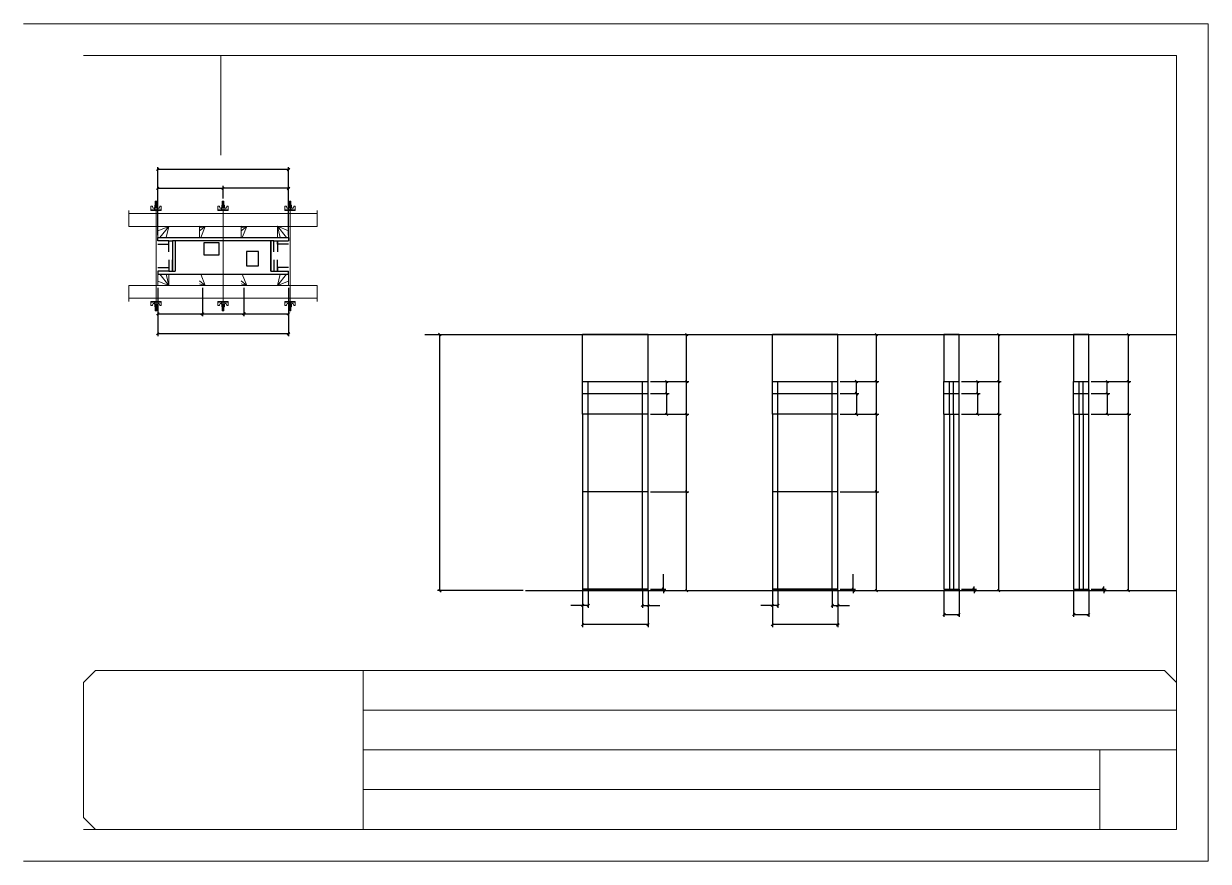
# Model space of a CAD drawing. Header units: metres. Extents: x 2743 to 9023, y 3809 to 6007.
# Drawn here: x 4341 to 5826, y 4957 to 6007 of the extents above; entities that cross this region are included whole.
import ezdxf

# ---------------------------------------------------------------- set-up
doc = ezdxf.new("R2010")
doc.units = ezdxf.units.M
for name, color, linetype in [('CHAPA', 7, 'Continuous'), ('COTA', 7, 'Continuous'), ('Hachura', 7, 'Continuous'), ('Madeira', 7, 'Continuous'), ('NIVEL 2° PAV.', 7, 'Continuous'), ('Nível', 7, 'Continuous'), ('Painéis', 7, 'Continuous'), ('Perfil Metálico', 7, 'Continuous'), ('SARR_2.2x7', 7, 'Continuous'), ('SARRAFO', 7, 'Continuous'), ('SARRAFO DE PRESSAO', 7, 'Continuous'), ('Texto Seção', 7, 'Continuous')]:
    doc.layers.add(name, color=color, linetype=linetype)

msp = doc.modelspace()

# ---------------------------------------------------------------- linework, layer by layer
at = {"layer": 'CHAPA', "color": 1, "lineweight": 25}
for points in [[(4509.2, 5735), (4509.2, 5739), (4673.2, 5739), (4673.2, 5735)], [(4509.2, 5735), (4509.2, 5739), (4673.2, 5739), (4673.2, 5735)], [(4531.2, 5735), (4527.6, 5735), (4527.6, 5697), (4531.2, 5697)], [(4531.2, 5735), (4527.6, 5735), (4527.6, 5697), (4531.2, 5697)], [(4654.8, 5735), (4651.2, 5735), (4651.2, 5697), (4654.8, 5697)], [(4654.8, 5735), (4651.2, 5735), (4651.2, 5697), (4654.8, 5697)], [(4509.2, 5697), (4509.2, 5693), (4673.2, 5693), (4673.2, 5697)], [(4509.2, 5697), (4509.2, 5693), (4673.2, 5693), (4673.2, 5697)]]:
    msp.add_lwpolyline(points, dxfattribs=at)
at = {"layer": 'COTA', "color": 0, "lineweight": 25}
for p, q in [((4510.7, 5825.9), (4507.7, 5822.9)), ((4671.7, 5822.9), (4674.7, 5825.9)), ((4510.7, 5802.3), (4507.7, 5799.3)), ((4592.7, 5802.3), (4589.7, 5799.3)), ((4589.7, 5799.3), (4592.7, 5802.3)), ((4671.7, 5799.3), (4674.7, 5802.3)), ((4510.8, 5644.9), (4507.8, 5641.9)), ((4563.8, 5641.9), (4566.8, 5644.9)), ((4566.8, 5644.9), (4563.8, 5641.9)), ((4615.8, 5641.9), (4618.8, 5644.9)), ((4618.8, 5644.9), (4615.8, 5641.9)), ((4671.8, 5641.9), (4674.8, 5644.9)), ((4510.7, 5620), (4507.7, 5617)), ((4671.7, 5617), (4674.7, 5620)), ((5173.7, 5615.9), (5170.7, 5618.9)), ((5411.7, 5615.9), (5408.7, 5618.9)), ((5565, 5615.9), (5562, 5618.9)), ((5727.5, 5615.9), (5724.5, 5618.9)), ((5170.7, 5559.9), (5173.7, 5556.9)), ((5408.7, 5559.9), (5411.7, 5556.9)), ((5562, 5559.9), (5565, 5556.9)), ((5724.5, 5559.9), (5727.5, 5556.9)), ((5173.7, 5515.9), (5170.7, 5518.9)), ((5411.7, 5515.9), (5408.7, 5518.9)), ((5565, 5515.9), (5562, 5518.9)), ((5727.5, 5515.9), (5724.5, 5518.9)), ((5173.7, 5418.9), (5170.7, 5421.9)), ((5170.7, 5421.9), (5173.7, 5418.9)), ((5411.7, 5418.9), (5408.7, 5421.9)), ((5408.7, 5421.9), (5411.7, 5418.9)), ((5141.6, 5299.9), (5144.6, 5296.9)), ((5144.6, 5294.9), (5141.6, 5297.9)), ((5170.7, 5297.9), (5173.7, 5294.9)), ((5379.6, 5299.9), (5382.6, 5296.9)), ((5382.6, 5294.9), (5379.6, 5297.9)), ((5408.7, 5297.9), (5411.7, 5294.9)), ((5531.2, 5299.9), (5534.2, 5296.9)), ((5534.2, 5294.9), (5531.2, 5297.9)), ((5562, 5297.9), (5565, 5294.9)), ((5693.7, 5299.9), (5696.7, 5296.9)), ((5696.7, 5294.9), (5693.7, 5297.9)), ((5724.5, 5297.9), (5727.5, 5294.9)), ((5043.4, 5279.4), (5040.4, 5276.4)), ((5047.4, 5276.4), (5050.4, 5279.4)), ((5118.4, 5279.4), (5115.4, 5276.4)), ((5122.4, 5276.4), (5125.4, 5279.4)), ((5281.3, 5279.4), (5278.3, 5276.4)), ((5285.3, 5276.4), (5288.3, 5279.4)), ((5356.3, 5279.4), (5353.3, 5276.4)), ((5360.3, 5276.4), (5363.3, 5279.4)), ((5496.3, 5268), (5493.3, 5265)), ((5512.3, 5265), (5515.3, 5268)), ((5658.8, 5268), (5655.8, 5265)), ((5674.8, 5265), (5677.8, 5268)), ((5043.4, 5255.3), (5040.4, 5252.3)), ((5122.4, 5252.3), (5125.4, 5255.3)), ((5281.3, 5255.3), (5278.3, 5252.3)), ((5360.3, 5252.3), (5363.3, 5255.3))]:
    msp.add_line(p, q, dxfattribs=at)
at = {"layer": 'COTA', "color": 241, "lineweight": 25}
for p, q in [((4509.2, 5742), (4509.2, 5827.4)), ((4673.2, 5824.4), (4509.2, 5824.4)), ((4673.2, 5742), (4673.2, 5827.4)), ((4509.2, 5776), (4509.2, 5803.8)), ((4509.2, 5800.8), (4591.2, 5800.8)), ((4591.2, 5787.8), (4591.2, 5803.8)), ((4591.2, 5787.8), (4591.2, 5803.8)), ((4673.2, 5800.8), (4591.2, 5800.8)), ((4673.2, 5776), (4673.2, 5803.8)), ((4509.2, 5676), (4509.2, 5615.5)), ((4509.3, 5676), (4509.3, 5640.4)), ((4565.3, 5676), (4565.3, 5640.4)), ((4565.3, 5676), (4565.3, 5640.4)), ((4617.3, 5676), (4617.3, 5640.4)), ((4617.3, 5676), (4617.3, 5640.4)), ((4673.2, 5676), (4673.2, 5615.5)), ((4673.3, 5676), (4673.3, 5640.4)), ((4509.3, 5643.4), (4565.3, 5643.4)), ((4565.3, 5643.4), (4617.3, 5643.4)), ((4617.3, 5643.4), (4673.3, 5643.4)), ((4673.2, 5618.5), (4509.2, 5618.5)), ((5041.9, 5558.4), (5041.9, 5617.4)), ((5123.9, 5617.4), (5041.9, 5617.4)), ((5123.9, 5558.4), (5123.9, 5617.4)), ((5361.8, 5617.4), (5279.8, 5617.4)), ((5279.8, 5558.4), (5279.8, 5617.4)), ((5361.8, 5558.4), (5361.8, 5617.4))]:
    msp.add_line(p, q, dxfattribs=at)
at = {"layer": 'COTA', "color": 180, "lineweight": 25}
for p, q in [((4586.2, 5732.5), (4567.2, 5732.5)), ((4567.2, 5732.5), (4567.2, 5717.5)), ((4586.2, 5717.5), (4586.2, 5732.5)), ((4567.2, 5717.5), (4586.2, 5717.5)), ((4635.7, 5721.5), (4620.7, 5721.5)), ((4620.7, 5721.5), (4620.7, 5703.5)), ((4635.7, 5703.5), (4635.7, 5721.5)), ((4620.7, 5703.5), (4635.7, 5703.5))]:
    msp.add_line(p, q, dxfattribs=at)
at = {"layer": 'COTA', "color": 4, "lineweight": 25}
for p, q in [((5126.9, 5617.4), (5175.2, 5617.4)), ((5172.2, 5558.4), (5172.2, 5617.4)), ((5364.8, 5617.4), (5413.2, 5617.4)), ((5410.2, 5558.4), (5410.2, 5617.4)), ((5516.8, 5617.4), (5566.5, 5617.4)), ((5563.5, 5558.4), (5563.5, 5617.4)), ((5679.3, 5617.4), (5729, 5617.4)), ((5726, 5558.4), (5726, 5617.4)), ((5126.9, 5558.4), (5175.2, 5558.4)), ((5364.8, 5558.4), (5413.2, 5558.4)), ((5516.8, 5558.4), (5566.5, 5558.4)), ((5679.3, 5558.4), (5729, 5558.4)), ((5126.9, 5517.4), (5175.2, 5517.4)), ((5172.2, 5420.4), (5172.2, 5517.4)), ((5364.8, 5517.4), (5413.2, 5517.4)), ((5410.2, 5420.4), (5410.2, 5517.4)), ((5516.8, 5517.4), (5566.5, 5517.4)), ((5563.5, 5296.4), (5563.5, 5517.4)), ((5679.3, 5517.4), (5729, 5517.4)), ((5726, 5296.4), (5726, 5517.4)), ((5126.9, 5420.4), (5175.2, 5420.4)), ((5164.7, 5420.4), (5175.2, 5420.4)), ((5172.2, 5296.4), (5172.2, 5420.4)), ((5364.8, 5420.4), (5413.2, 5420.4)), ((5402.7, 5420.4), (5413.2, 5420.4)), ((5410.2, 5296.4), (5410.2, 5420.4)), ((5143.1, 5298.4), (5143.1, 5317.2)), ((5381.1, 5298.4), (5381.1, 5317.2)), ((5041.9, 5295.4), (5041.9, 5250.8)), ((5041.9, 5293.4), (5041.9, 5274.9)), ((5048.9, 5295.4), (5048.9, 5274.9)), ((5116.9, 5295.4), (5116.9, 5274.9)), ((5123.9, 5295.4), (5123.9, 5250.8)), ((5123.9, 5293.4), (5123.9, 5274.9)), ((5126.9, 5298.4), (5146.1, 5298.4)), ((5126.9, 5296.4), (5146.1, 5296.4)), ((5126.9, 5296.4), (5175.2, 5296.4)), ((5143.1, 5296.4), (5143.1, 5298.4)), ((5143.1, 5296.4), (5143.1, 5293.4)), ((5279.8, 5295.4), (5279.8, 5250.8)), ((5279.8, 5293.4), (5279.8, 5274.9)), ((5286.8, 5295.4), (5286.8, 5274.9)), ((5354.8, 5295.4), (5354.8, 5274.9)), ((5361.8, 5295.4), (5361.8, 5250.8)), ((5361.8, 5293.4), (5361.8, 5274.9)), ((5364.8, 5298.4), (5384.1, 5298.4)), ((5364.8, 5296.4), (5384.1, 5296.4)), ((5364.8, 5296.4), (5413.2, 5296.4)), ((5381.1, 5296.4), (5381.1, 5298.4)), ((5381.1, 5296.4), (5381.1, 5293.4)), ((5494.8, 5295.4), (5494.8, 5263.5)), ((5513.8, 5295.4), (5513.8, 5263.5)), ((5516.8, 5298.4), (5535.7, 5298.4)), ((5516.8, 5296.4), (5535.7, 5296.4)), ((5516.8, 5296.4), (5566.5, 5296.4)), ((5532.7, 5298.4), (5532.7, 5301.4)), ((5532.7, 5296.4), (5532.7, 5298.4)), ((5532.7, 5296.4), (5532.7, 5293.4)), ((5657.3, 5295.4), (5657.3, 5263.5)), ((5676.3, 5295.4), (5676.3, 5263.5)), ((5679.3, 5298.4), (5698.2, 5298.4)), ((5679.3, 5296.4), (5698.2, 5296.4)), ((5679.3, 5296.4), (5729, 5296.4)), ((5695.2, 5298.4), (5695.2, 5301.4)), ((5695.2, 5296.4), (5695.2, 5298.4)), ((5695.2, 5296.4), (5695.2, 5293.4)), ((5041.9, 5277.9), (5027.1, 5277.9)), ((5048.9, 5277.9), (5041.9, 5277.9)), ((5116.9, 5277.9), (5123.9, 5277.9)), ((5123.9, 5277.9), (5138.6, 5277.9)), ((5279.8, 5277.9), (5265.1, 5277.9)), ((5286.8, 5277.9), (5279.8, 5277.9)), ((5354.8, 5277.9), (5361.8, 5277.9)), ((5361.8, 5277.9), (5376.5, 5277.9)), ((5494.8, 5266.5), (5513.8, 5266.5)), ((5657.3, 5266.5), (5676.3, 5266.5)), ((5123.9, 5253.8), (5041.9, 5253.8)), ((5361.8, 5253.8), (5279.8, 5253.8))]:
    msp.add_line(p, q, dxfattribs=at)
at = {"layer": 'COTA', "color": 241, "lineweight": 25}
for points in [[(5513.8, 5558.4), (5513.8, 5617.4), (5494.8, 5617.4), (5494.8, 5558.4)], [(5676.3, 5558.4), (5676.3, 5617.4), (5657.3, 5617.4), (5657.3, 5558.4)]]:
    msp.add_lwpolyline(points, dxfattribs=at)
at = {"layer": 'Hachura', "color": 0, "lineweight": 9}
for p, q in [((4500.8, 5773), (4500.8, 5778.2)), ((4500.8, 5778.2), (4502.5, 5778.2)), ((4502.5, 5778.2), (4503.1, 5776)), ((4508.9, 5779.7), (4505.6, 5779.7)), ((4508.9, 5779.7), (4505.6, 5779.7)), ((4505.6, 5779.7), (4505.6, 5776.5)), ((4506.1, 5784.1), (4508.3, 5783)), ((4508.2, 5782.8), (4506.1, 5783.9)), ((4506.1, 5782.9), (4508.3, 5781.9)), ((4508.2, 5781.6), (4506.1, 5782.7)), ((4506.1, 5781.8), (4508.3, 5780.7)), ((4508.2, 5780.5), (4506.1, 5781.5)), ((4507.4, 5779.7), (4506.1, 5780.4)), ((4506.2, 5784.5), (4506.5, 5784.8)), ((4506.2, 5784.2), (4506.2, 5784.5)), ((4508.1, 5784.5), (4506.2, 5784.5)), ((4506.2, 5784.2), (4508.1, 5783.2)), ((4506.2, 5784.2), (4508.1, 5783.2)), ((4506.2, 5783), (4506.2, 5783.7)), ((4508.1, 5782.7), (4506.2, 5783.7)), ((4506.2, 5783), (4508.1, 5782.1)), ((4506.2, 5781.9), (4506.2, 5782.5)), ((4508.1, 5781.5), (4506.2, 5782.5)), ((4506.2, 5782.3), (4506.2, 5782.5)), ((4506.2, 5781.9), (4508.1, 5780.9)), ((4506.2, 5780.7), (4506.2, 5781.4)), ((4508.1, 5780.4), (4506.2, 5781.4)), ((4506.2, 5780.7), (4508.1, 5779.7)), ((4507.1, 5779.7), (4506.2, 5780.2)), ((4506.2, 5779.7), (4506.2, 5780.2)), ((4506.5, 5784.8), (4507.8, 5784.8)), ((4506.6, 5779.7), (4506.6, 5776.5)), ((4508.1, 5783.9), (4506.9, 5784.5)), ((4508.2, 5783.9), (4507.1, 5784.5)), ((4507.6, 5784.5), (4508.3, 5784.2)), ((4508.1, 5784.5), (4507.8, 5784.8)), ((4507.9, 5784.5), (4508.1, 5784.4)), ((4508.1, 5783.9), (4508.1, 5783.2)), ((4508.1, 5782.1), (4508.1, 5782.7)), ((4508.1, 5781.3), (4508.1, 5781.5)), ((4508.1, 5781.3), (4508.1, 5780.9)), ((4508.1, 5780.4), (4508.1, 5779.7)), ((4508.1, 5779.7), (4508.1, 5776.5)), ((4508.9, 5776.5), (4508.9, 5779.7)), ((4512, 5778.2), (4511.4, 5776)), ((4513.7, 5778.2), (4512, 5778.2)), ((4513.7, 5773.9), (4513.7, 5778.2)), ((4584.8, 5773), (4584.8, 5778.2)), ((4584.8, 5778.2), (4586.5, 5778.2)), ((4586.5, 5778.2), (4587.1, 5776)), ((4592.9, 5779.7), (4589.6, 5779.7)), ((4592.9, 5779.7), (4589.6, 5779.7)), ((4589.6, 5779.7), (4589.6, 5776.5)), ((4590.1, 5784.1), (4592.3, 5783)), ((4592.2, 5782.8), (4590.1, 5783.9)), ((4590.1, 5782.9), (4592.3, 5781.9)), ((4592.2, 5781.6), (4590.1, 5782.7)), ((4590.1, 5781.8), (4592.3, 5780.7)), ((4592.2, 5780.5), (4590.1, 5781.5)), ((4591.4, 5779.7), (4590.1, 5780.4)), ((4590.2, 5784.5), (4590.5, 5784.8)), ((4590.2, 5784.2), (4590.2, 5784.5)), ((4592.1, 5784.5), (4590.2, 5784.5)), ((4590.2, 5784.2), (4592.1, 5783.2)), ((4590.2, 5784.2), (4592.1, 5783.2)), ((4590.2, 5783), (4590.2, 5783.7)), ((4592.1, 5782.7), (4590.2, 5783.7)), ((4590.2, 5783), (4592.1, 5782.1)), ((4590.2, 5781.9), (4590.2, 5782.5)), ((4592.1, 5781.5), (4590.2, 5782.5)), ((4590.2, 5782.3), (4590.2, 5782.5)), ((4590.2, 5781.9), (4592.1, 5780.9)), ((4590.2, 5780.7), (4590.2, 5781.4)), ((4592.1, 5780.4), (4590.2, 5781.4)), ((4590.2, 5780.7), (4592.1, 5779.7)), ((4591.1, 5779.7), (4590.2, 5780.2)), ((4590.2, 5779.7), (4590.2, 5780.2)), ((4590.5, 5784.8), (4591.8, 5784.8)), ((4590.6, 5779.7), (4590.6, 5776.5)), ((4592.1, 5783.9), (4590.9, 5784.5)), ((4592.2, 5783.9), (4591.1, 5784.5)), ((4591.6, 5784.5), (4592.3, 5784.2)), ((4592.1, 5784.5), (4591.8, 5784.8)), ((4591.9, 5784.5), (4592.1, 5784.4)), ((4592.1, 5783.9), (4592.1, 5783.2)), ((4592.1, 5782.1), (4592.1, 5782.7)), ((4592.1, 5781.3), (4592.1, 5781.5)), ((4592.1, 5781.3), (4592.1, 5780.9)), ((4592.1, 5780.4), (4592.1, 5779.7)), ((4592.1, 5779.7), (4592.1, 5776.5)), ((4592.9, 5776.5), (4592.9, 5779.7)), ((4596, 5778.2), (4595.4, 5776)), ((4597.7, 5778.2), (4596, 5778.2)), ((4597.7, 5773.9), (4597.7, 5778.2)), ((4668.8, 5773.9), (4668.8, 5778.2)), ((4668.8, 5778.2), (4670.5, 5778.2)), ((4670.5, 5778.2), (4671.1, 5776)), ((4673.6, 5779.7), (4676.9, 5779.7)), ((4673.6, 5779.7), (4676.9, 5779.7)), ((4673.6, 5776.5), (4673.6, 5779.7)), ((4674.9, 5784.5), (4674.2, 5784.2)), ((4674.2, 5783.9), (4675.4, 5784.5)), ((4676.3, 5784.1), (4674.2, 5783)), ((4674.2, 5782.8), (4676.4, 5783.9)), ((4676.3, 5782.9), (4674.2, 5781.9)), ((4674.2, 5781.6), (4676.4, 5782.7)), ((4676.3, 5781.8), (4674.2, 5780.7)), ((4674.2, 5780.5), (4676.4, 5781.5)), ((4674.3, 5784.5), (4674.7, 5784.8)), ((4674.6, 5784.5), (4674.3, 5784.4)), ((4674.3, 5783.9), (4675.6, 5784.5)), ((4674.3, 5784.5), (4676.3, 5784.5)), ((4676.3, 5784.2), (4674.3, 5783.2)), ((4676.3, 5784.2), (4674.3, 5783.2)), ((4674.3, 5783.9), (4674.3, 5783.2)), ((4674.3, 5782.7), (4676.3, 5783.7)), ((4676.3, 5783), (4674.3, 5782.1)), ((4674.3, 5782.1), (4674.3, 5782.7)), ((4674.3, 5781.5), (4676.3, 5782.5)), ((4676.3, 5781.9), (4674.3, 5780.9)), ((4674.3, 5781.3), (4674.3, 5781.5)), ((4674.3, 5780.4), (4676.3, 5781.4)), ((4674.3, 5781.3), (4674.3, 5780.9)), ((4676.3, 5780.7), (4674.3, 5779.7)), ((4674.3, 5780.4), (4674.3, 5779.7)), ((4674.3, 5779.7), (4674.3, 5776.5)), ((4676, 5784.8), (4674.7, 5784.8)), ((4675.1, 5779.7), (4676.4, 5780.4)), ((4675.4, 5779.7), (4676.3, 5780.2)), ((4675.9, 5779.7), (4675.9, 5776.5)), ((4676.3, 5784.5), (4676, 5784.8)), ((4676.3, 5784.2), (4676.3, 5784.5)), ((4676.3, 5783), (4676.3, 5783.7)), ((4676.3, 5781.9), (4676.3, 5782.5)), ((4676.3, 5782.3), (4676.3, 5782.5)), ((4676.3, 5780.7), (4676.3, 5781.4)), ((4676.3, 5779.7), (4676.3, 5780.2)), ((4676.9, 5779.7), (4676.9, 5776.5)), ((4680, 5778.2), (4679.4, 5776)), ((4681.7, 5778.2), (4680, 5778.2)), ((4681.7, 5773), (4681.7, 5778.2)), ((4500.8, 5773.9), (4513.7, 5773.9)), ((4500.8, 5773.9), (4506, 5773.9)), ((4513.7, 5773), (4500.8, 5773)), ((4500.9, 5774), (4500.9, 5773)), ((4501.1, 5774), (4501.1, 5773)), ((4501.5, 5774), (4501.5, 5773)), ((4501.9, 5774), (4501.9, 5773)), ((4502.8, 5774), (4502.8, 5773)), ((4503.4, 5775.7), (4505.3, 5775.7)), ((4504.2, 5774), (4504.2, 5773)), ((4512.7, 5773), (4504.9, 5773)), ((4505.3, 5776.5), (4509.2, 5776.5)), ((4505.3, 5773.9), (4505.3, 5776.5)), ((4507.2, 5773.9), (4505.3, 5773.9)), ((4506, 5773.9), (4506.6, 5773.9)), ((4506.3, 5773.6), (4506.3, 5773.8)), ((4506.3, 5773.2), (4506.3, 5773.6)), ((4506.9, 5773.9), (4506.9, 5775.9)), ((4507.2, 5773.9), (4507.2, 5773)), ((4507.4, 5775.9), (4507.4, 5773.9)), ((4508.2, 5773.8), (4508.2, 5773.4)), ((4509.2, 5776.5), (4508.9, 5776.5)), ((4509.2, 5776.5), (4508.9, 5776.5)), ((4509.2, 5776.5), (4509.2, 5773.9)), ((4511.1, 5775.7), (4509.2, 5775.7)), ((4510.3, 5774), (4510.3, 5773)), ((4511.7, 5774), (4511.7, 5773)), ((4512.5, 5774), (4512.5, 5773)), ((4513, 5774), (4513, 5773)), ((4513.3, 5774), (4513.3, 5773)), ((4513.6, 5774), (4513.6, 5773)), ((4513.7, 5773.9), (4513.7, 5773)), ((4584.8, 5773.9), (4597.7, 5773.9)), ((4584.8, 5773.9), (4590, 5773.9)), ((4597.7, 5773), (4584.8, 5773)), ((4584.9, 5774), (4584.9, 5773)), ((4585.1, 5774), (4585.1, 5773)), ((4585.5, 5774), (4585.5, 5773)), ((4585.9, 5774), (4585.9, 5773)), ((4586.8, 5774), (4586.8, 5773)), ((4587.4, 5775.7), (4589.3, 5775.7)), ((4588.2, 5774), (4588.2, 5773)), ((4596.7, 5773), (4588.9, 5773)), ((4589.3, 5776.5), (4593.2, 5776.5)), ((4589.3, 5773.9), (4589.3, 5776.5)), ((4591.2, 5773.9), (4589.3, 5773.9)), ((4590, 5773.9), (4590.6, 5773.9)), ((4590.3, 5773.6), (4590.3, 5773.8)), ((4590.3, 5773.2), (4590.3, 5773.6)), ((4590.9, 5773.9), (4590.9, 5775.9)), ((4591.2, 5773.9), (4591.2, 5773)), ((4591.4, 5775.9), (4591.4, 5773.9)), ((4592.2, 5773.8), (4592.2, 5773.4)), ((4593.2, 5776.5), (4592.9, 5776.5)), ((4593.2, 5776.5), (4592.9, 5776.5)), ((4593.2, 5776.5), (4593.2, 5773.9)), ((4595.1, 5775.7), (4593.2, 5775.7)), ((4594.3, 5774), (4594.3, 5773)), ((4595.7, 5774), (4595.7, 5773)), ((4596.5, 5774), (4596.5, 5773)), ((4597, 5774), (4597, 5773)), ((4597.3, 5774), (4597.3, 5773)), ((4597.6, 5774), (4597.6, 5773)), ((4597.7, 5773.9), (4597.7, 5773)), ((4681.7, 5773.9), (4668.8, 5773.9)), ((4668.8, 5773.9), (4668.8, 5773)), ((4668.8, 5773), (4681.7, 5773)), ((4668.9, 5774), (4668.9, 5773)), ((4669.1, 5774), (4669.1, 5773)), ((4669.5, 5774), (4669.5, 5773)), ((4669.7, 5773), (4677.6, 5773)), ((4669.9, 5774), (4669.9, 5773)), ((4670.8, 5774), (4670.8, 5773)), ((4671.4, 5775.7), (4673.3, 5775.7)), ((4672.2, 5774), (4672.2, 5773)), ((4677.2, 5776.5), (4673.3, 5776.5)), ((4673.3, 5776.5), (4673.3, 5773.9)), ((4673.3, 5776.5), (4673.6, 5776.5)), ((4673.3, 5776.5), (4673.6, 5776.5)), ((4674.3, 5773.8), (4674.3, 5773.4)), ((4675, 5775.9), (4675, 5773.9)), ((4675.2, 5773.9), (4677.2, 5773.9)), ((4675.3, 5773.9), (4675.3, 5773)), ((4675.6, 5773.9), (4675.6, 5775.9)), ((4676.5, 5773.9), (4675.9, 5773.9)), ((4676.2, 5773.6), (4676.2, 5773.8)), ((4676.2, 5773.2), (4676.2, 5773.6)), ((4681.7, 5773.9), (4676.5, 5773.9)), ((4677.2, 5773.9), (4677.2, 5776.5)), ((4679.1, 5775.7), (4677.2, 5775.7)), ((4678.3, 5774), (4678.3, 5773)), ((4679.7, 5774), (4679.7, 5773)), ((4680.5, 5774), (4680.5, 5773)), ((4681, 5774), (4681, 5773)), ((4681.3, 5774), (4681.3, 5773)), ((4681.6, 5774), (4681.6, 5773)), ((4513.7, 5659), (4500.8, 5659)), ((4500.8, 5659), (4500.8, 5653.9)), ((4500.8, 5658.1), (4513.7, 5658.1)), ((4500.8, 5658.1), (4506, 5658.1)), ((4500.9, 5658.1), (4500.9, 5659)), ((4501.1, 5658.1), (4501.1, 5659)), ((4501.5, 5658.1), (4501.5, 5659)), ((4501.9, 5658.1), (4501.9, 5659)), ((4502.8, 5658.1), (4502.8, 5659)), ((4504.2, 5658.1), (4504.2, 5659)), ((4512.7, 5659), (4504.9, 5659)), ((4507.2, 5658.1), (4505.3, 5658.1)), ((4505.3, 5658.1), (4505.3, 5655.6)), ((4506, 5658.1), (4506.6, 5658.1)), ((4506.3, 5658.9), (4506.3, 5658.5)), ((4506.3, 5658.5), (4506.3, 5658.2)), ((4506.9, 5658.1), (4506.9, 5656.1)), ((4507.2, 5658.1), (4507.2, 5659)), ((4507.4, 5656.1), (4507.4, 5658.1)), ((4508.2, 5658.3), (4508.2, 5658.7)), ((4509.2, 5655.6), (4509.2, 5658.1)), ((4510.3, 5658.1), (4510.3, 5659)), ((4511.7, 5658.1), (4511.7, 5659)), ((4512.5, 5658.1), (4512.5, 5659)), ((4513, 5658.1), (4513, 5659)), ((4513.3, 5658.1), (4513.3, 5659)), ((4513.6, 5658.1), (4513.6, 5659)), ((4513.7, 5658.1), (4513.7, 5659)), ((4513.7, 5658.1), (4513.7, 5653.9)), ((4597.7, 5659), (4584.8, 5659)), ((4584.8, 5659), (4584.8, 5653.9)), ((4584.8, 5658.1), (4597.7, 5658.1)), ((4584.8, 5658.1), (4590, 5658.1)), ((4584.9, 5658.1), (4584.9, 5659)), ((4585.1, 5658.1), (4585.1, 5659)), ((4585.5, 5658.1), (4585.5, 5659)), ((4585.9, 5658.1), (4585.9, 5659)), ((4586.8, 5658.1), (4586.8, 5659)), ((4588.2, 5658.1), (4588.2, 5659)), ((4596.7, 5659), (4588.9, 5659)), ((4591.2, 5658.1), (4589.3, 5658.1)), ((4589.3, 5658.1), (4589.3, 5655.6)), ((4590, 5658.1), (4590.6, 5658.1)), ((4590.3, 5658.9), (4590.3, 5658.5)), ((4590.3, 5658.5), (4590.3, 5658.2)), ((4590.9, 5658.1), (4590.9, 5656.1)), ((4591.2, 5658.1), (4591.2, 5659)), ((4591.4, 5656.1), (4591.4, 5658.1)), ((4592.2, 5658.3), (4592.2, 5658.7)), ((4593.2, 5655.6), (4593.2, 5658.1)), ((4594.3, 5658.1), (4594.3, 5659)), ((4595.7, 5658.1), (4595.7, 5659)), ((4596.5, 5658.1), (4596.5, 5659)), ((4597, 5658.1), (4597, 5659)), ((4597.3, 5658.1), (4597.3, 5659)), ((4597.6, 5658.1), (4597.6, 5659)), ((4597.7, 5658.1), (4597.7, 5659)), ((4597.7, 5658.1), (4597.7, 5653.9)), ((4668.8, 5659), (4681.7, 5659)), ((4668.8, 5658.1), (4668.8, 5659)), ((4681.7, 5658.1), (4668.8, 5658.1)), ((4668.8, 5658.1), (4668.8, 5653.9)), ((4668.9, 5658.1), (4668.9, 5659)), ((4669.1, 5658.1), (4669.1, 5659)), ((4669.5, 5658.1), (4669.5, 5659)), ((4669.7, 5659), (4677.6, 5659)), ((4669.9, 5658.1), (4669.9, 5659)), ((4670.8, 5658.1), (4670.8, 5659)), ((4672.2, 5658.1), (4672.2, 5659)), ((4673.3, 5655.6), (4673.3, 5658.1)), ((4674.3, 5658.3), (4674.3, 5658.7)), ((4675, 5656.1), (4675, 5658.1)), ((4675.2, 5658.1), (4677.2, 5658.1)), ((4675.3, 5658.1), (4675.3, 5659)), ((4675.6, 5658.1), (4675.6, 5656.1)), ((4676.5, 5658.1), (4675.9, 5658.1)), ((4676.2, 5658.9), (4676.2, 5658.5)), ((4676.2, 5658.5), (4676.2, 5658.2)), ((4681.7, 5658.1), (4676.5, 5658.1)), ((4677.2, 5658.1), (4677.2, 5655.6)), ((4678.3, 5658.1), (4678.3, 5659)), ((4679.7, 5658.1), (4679.7, 5659)), ((4680.5, 5658.1), (4680.5, 5659)), ((4681, 5658.1), (4681, 5659)), ((4681.3, 5658.1), (4681.3, 5659)), ((4681.6, 5658.1), (4681.6, 5659)), ((4681.7, 5659), (4681.7, 5653.9)), ((4500.8, 5653.9), (4502.5, 5653.9)), ((4502.5, 5653.9), (4503.1, 5656.1)), ((4503.4, 5656.3), (4505.3, 5656.3)), ((4505.3, 5655.6), (4509.2, 5655.6)), ((4505.6, 5652.3), (4505.6, 5655.6)), ((4508.9, 5652.4), (4505.6, 5652.4)), ((4508.9, 5652.3), (4505.6, 5652.3)), ((4507.4, 5652.3), (4506.1, 5651.7)), ((4508.2, 5651.6), (4506.1, 5650.5)), ((4506.1, 5650.3), (4508.3, 5651.4)), ((4508.2, 5650.4), (4506.1, 5649.4)), ((4506.1, 5649.1), (4508.3, 5650.2)), ((4508.2, 5649.3), (4506.1, 5648.2)), ((4506.1, 5648), (4508.3, 5649.1)), ((4506.2, 5651.4), (4508.1, 5652.3)), ((4507.1, 5652.3), (4506.2, 5651.9)), ((4506.2, 5652.3), (4506.2, 5651.9)), ((4508.1, 5651.7), (4506.2, 5650.7)), ((4506.2, 5651.4), (4506.2, 5650.7)), ((4506.2, 5650.2), (4508.1, 5651.2)), ((4508.1, 5650.5), (4506.2, 5649.6)), ((4506.2, 5650.2), (4506.2, 5649.6)), ((4506.2, 5649), (4508.1, 5650)), ((4506.2, 5649.8), (4506.2, 5649.6)), ((4508.1, 5649.4), (4506.2, 5648.4)), ((4506.2, 5649), (4506.2, 5648.4)), ((4506.2, 5647.9), (4508.1, 5648.8)), ((4506.2, 5647.9), (4508.1, 5648.8)), ((4506.2, 5647.9), (4506.2, 5647.6)), ((4506.2, 5647.6), (4506.5, 5647.2)), ((4508.1, 5647.6), (4506.2, 5647.6)), ((4506.5, 5647.2), (4507.8, 5647.2)), ((4506.6, 5652.3), (4506.6, 5655.6)), ((4508.1, 5648.2), (4506.9, 5647.6)), ((4508.2, 5648.1), (4507.1, 5647.6)), ((4507.6, 5647.6), (4508.3, 5647.9)), ((4508.1, 5647.6), (4507.8, 5647.2)), ((4507.9, 5647.6), (4508.1, 5647.7)), ((4508.1, 5652.3), (4508.1, 5655.6)), ((4508.1, 5651.7), (4508.1, 5652.3)), ((4508.1, 5650.7), (4508.1, 5651.2)), ((4508.1, 5650.7), (4508.1, 5650.5)), ((4508.1, 5650), (4508.1, 5649.4)), ((4508.1, 5648.2), (4508.1, 5648.8)), ((4508.9, 5655.6), (4508.9, 5652.3)), ((4509.2, 5655.6), (4508.9, 5655.6)), ((4509.2, 5655.6), (4508.9, 5655.6)), ((4511.1, 5656.3), (4509.2, 5656.3)), ((4512, 5653.9), (4511.4, 5656.1)), ((4513.7, 5653.9), (4512, 5653.9)), ((4584.8, 5653.9), (4586.5, 5653.9)), ((4586.5, 5653.9), (4587.1, 5656.1)), ((4587.4, 5656.3), (4589.3, 5656.3)), ((4589.3, 5655.6), (4593.2, 5655.6)), ((4589.6, 5652.3), (4589.6, 5655.6)), ((4592.9, 5652.4), (4589.6, 5652.4)), ((4592.9, 5652.3), (4589.6, 5652.3)), ((4591.4, 5652.3), (4590.1, 5651.7)), ((4592.2, 5651.6), (4590.1, 5650.5)), ((4590.1, 5650.3), (4592.3, 5651.4)), ((4592.2, 5650.4), (4590.1, 5649.4)), ((4590.1, 5649.1), (4592.3, 5650.2)), ((4592.2, 5649.3), (4590.1, 5648.2)), ((4590.1, 5648), (4592.3, 5649.1)), ((4590.2, 5651.4), (4592.1, 5652.3)), ((4591.1, 5652.3), (4590.2, 5651.9)), ((4590.2, 5652.3), (4590.2, 5651.9)), ((4592.1, 5651.7), (4590.2, 5650.7)), ((4590.2, 5651.4), (4590.2, 5650.7)), ((4590.2, 5650.2), (4592.1, 5651.2)), ((4592.1, 5650.5), (4590.2, 5649.6)), ((4590.2, 5650.2), (4590.2, 5649.6)), ((4590.2, 5649), (4592.1, 5650)), ((4590.2, 5649.8), (4590.2, 5649.6)), ((4592.1, 5649.4), (4590.2, 5648.4)), ((4590.2, 5649), (4590.2, 5648.4)), ((4590.2, 5647.9), (4592.1, 5648.8)), ((4590.2, 5647.9), (4592.1, 5648.8)), ((4590.2, 5647.9), (4590.2, 5647.6)), ((4590.2, 5647.6), (4590.5, 5647.2)), ((4592.1, 5647.6), (4590.2, 5647.6)), ((4590.5, 5647.2), (4591.8, 5647.2)), ((4590.6, 5652.3), (4590.6, 5655.6)), ((4592.1, 5648.2), (4590.9, 5647.6)), ((4592.2, 5648.1), (4591.1, 5647.6)), ((4591.6, 5647.6), (4592.3, 5647.9)), ((4592.1, 5647.6), (4591.8, 5647.2)), ((4591.9, 5647.6), (4592.1, 5647.7)), ((4592.1, 5652.3), (4592.1, 5655.6)), ((4592.1, 5651.7), (4592.1, 5652.3)), ((4592.1, 5650.7), (4592.1, 5651.2)), ((4592.1, 5650.7), (4592.1, 5650.5)), ((4592.1, 5650), (4592.1, 5649.4)), ((4592.1, 5648.2), (4592.1, 5648.8)), ((4592.9, 5655.6), (4592.9, 5652.3)), ((4593.2, 5655.6), (4592.9, 5655.6)), ((4593.2, 5655.6), (4592.9, 5655.6)), ((4595.1, 5656.3), (4593.2, 5656.3)), ((4596, 5653.9), (4595.4, 5656.1)), ((4597.7, 5653.9), (4596, 5653.9)), ((4668.8, 5653.9), (4670.5, 5653.9)), ((4670.5, 5653.9), (4671.1, 5656.1)), ((4671.4, 5656.3), (4673.3, 5656.3)), ((4677.2, 5655.6), (4673.3, 5655.6)), ((4673.3, 5655.6), (4673.6, 5655.6)), ((4673.3, 5655.6), (4673.6, 5655.6)), ((4673.6, 5655.6), (4673.6, 5652.3)), ((4673.6, 5652.4), (4676.9, 5652.4)), ((4673.6, 5652.3), (4676.9, 5652.3)), ((4674.2, 5651.6), (4676.4, 5650.5)), ((4676.3, 5650.3), (4674.2, 5651.4)), ((4674.2, 5650.4), (4676.4, 5649.4)), ((4676.3, 5649.1), (4674.2, 5650.2)), ((4674.2, 5649.3), (4676.4, 5648.2)), ((4676.3, 5648), (4674.2, 5649.1)), ((4674.2, 5648.1), (4675.4, 5647.6)), ((4674.9, 5647.6), (4674.2, 5647.9)), ((4674.3, 5652.3), (4674.3, 5655.6)), ((4674.3, 5651.7), (4674.3, 5652.3)), ((4676.3, 5651.4), (4674.3, 5652.3)), ((4674.3, 5651.7), (4676.3, 5650.7)), ((4674.3, 5650.7), (4674.3, 5651.2)), ((4676.3, 5650.2), (4674.3, 5651.2)), ((4674.3, 5650.7), (4674.3, 5650.5)), ((4674.3, 5650.5), (4676.3, 5649.6)), ((4674.3, 5650), (4674.3, 5649.4)), ((4676.3, 5649), (4674.3, 5650)), ((4674.3, 5649.4), (4676.3, 5648.4)), ((4676.3, 5647.9), (4674.3, 5648.8)), ((4674.3, 5648.2), (4674.3, 5648.8)), ((4676.3, 5647.9), (4674.3, 5648.8)), ((4674.3, 5648.2), (4675.6, 5647.6)), ((4674.6, 5647.6), (4674.3, 5647.7)), ((4674.3, 5647.6), (4674.7, 5647.2)), ((4674.3, 5647.6), (4676.3, 5647.6)), ((4676, 5647.2), (4674.7, 5647.2)), ((4675.1, 5652.3), (4676.4, 5651.7)), ((4675.4, 5652.3), (4676.3, 5651.9)), ((4675.9, 5652.3), (4675.9, 5655.6)), ((4676.3, 5647.6), (4676, 5647.2)), ((4676.3, 5652.3), (4676.3, 5651.9)), ((4676.3, 5651.4), (4676.3, 5650.7)), ((4676.3, 5650.2), (4676.3, 5649.6)), ((4676.3, 5649.8), (4676.3, 5649.6)), ((4676.3, 5649), (4676.3, 5648.4)), ((4676.3, 5647.9), (4676.3, 5647.6)), ((4676.9, 5652.3), (4676.9, 5655.6)), ((4679.1, 5656.3), (4677.2, 5656.3)), ((4680, 5653.9), (4679.4, 5656.1)), ((4681.7, 5653.9), (4680, 5653.9))]:
    msp.add_line(p, q, dxfattribs=at)
at = {"layer": 'Hachura', "color": 251, "lineweight": 9}
for p, q in [((4507.2, 5783.8), (4507.2, 5652)), ((4591.2, 5783.8), (4591.2, 5652)), ((4675.2, 5783.8), (4675.3, 5652))]:
    msp.add_line(p, q, dxfattribs=at)
at = {"layer": 'Madeira', "color": 126, "lineweight": 18}
for p, q in [((4523.3, 5753), (4509.3, 5747.6)), ((4523.3, 5753), (4511.7, 5739)), ((4523.3, 5753), (4519.8, 5739)), ((4568.8, 5753), (4561.8, 5747.3)), ((4568.8, 5753), (4561.8, 5751.3)), ((4568.8, 5753), (4563.3, 5739)), ((4620.8, 5753), (4613.8, 5747.3)), ((4620.8, 5753), (4613.8, 5751.3)), ((4620.8, 5753), (4615.3, 5739)), ((4659.3, 5753.1), (4670.8, 5739)), ((4659.3, 5753.1), (4662.7, 5739)), ((4659.3, 5753.1), (4673.3, 5747.6)), ((4523.3, 5679), (4511.7, 5693)), ((4523.3, 5679), (4519.8, 5693)), ((4568.8, 5679), (4563.3, 5693)), ((4620.8, 5679), (4615.3, 5693)), ((4659.3, 5679), (4670.8, 5693)), ((4659.3, 5679), (4662.7, 5693)), ((4523.3, 5679), (4509.3, 5684.5)), ((4568.8, 5679), (4561.8, 5684.8)), ((4568.8, 5679), (4561.8, 5680.8)), ((4620.8, 5679), (4613.8, 5684.8)), ((4620.8, 5679), (4613.8, 5680.8)), ((4659.3, 5679), (4673.3, 5684.5))]:
    msp.add_line(p, q, dxfattribs=at)
for points in [[(4673.3, 5753), (4673.2, 5739), (4509.2, 5739), (4509.3, 5753)], [(4568.8, 5753), (4561.8, 5753.1), (4561.7, 5739.1), (4568.7, 5739)], [(4620.8, 5753), (4613.8, 5753.1), (4613.7, 5739.1), (4620.7, 5739)], [(4659.3, 5753.1), (4659.2, 5739.1), (4673.2, 5739), (4673.3, 5753)], [(4673.3, 5679), (4673.2, 5693), (4509.2, 5693), (4509.3, 5679)], [(4523.3, 5679), (4523.2, 5693), (4509.2, 5693), (4509.3, 5679)]]:
    msp.add_lwpolyline(points, dxfattribs=at)
at = {"layer": 'NIVEL 2° PAV.', "color": 4, "lineweight": 25}
for p, q in [((4859.7, 5617.4), (4865.9, 5617.4)), ((4862.9, 5296.4), (4862.9, 5617.4)), ((4967.4, 5296.4), (4859.9, 5296.4))]:
    msp.add_line(p, q, dxfattribs=at)
at = {"layer": 'NIVEL 2° PAV.', "color": 0, "lineweight": 25}
for p, q in [((4864.4, 5615.9), (4861.4, 5618.9)), ((4861.4, 5297.9), (4864.4, 5294.9))]:
    msp.add_line(p, q, dxfattribs=at)
at = {"layer": 'Nível', "color": 4, "lineweight": 25}
for p, q in [((4844.2, 5617.4), (5786.2, 5617.4)), ((4970.4, 5296.4), (5786.2, 5296.4))]:
    msp.add_line(p, q, dxfattribs=at)
at = {"layer": 'Painéis', "color": 200, "lineweight": 25}
for p, q in [((5041.9, 5558.4), (5123.9, 5558.4)), ((5041.9, 5517.4), (5041.9, 5558.4)), ((5123.9, 5517.4), (5123.9, 5558.4)), ((5279.8, 5558.4), (5361.8, 5558.4)), ((5279.8, 5517.4), (5279.8, 5558.4)), ((5361.8, 5517.4), (5361.8, 5558.4)), ((5494.8, 5558.4), (5513.8, 5558.4)), ((5494.8, 5517.4), (5494.8, 5558.4)), ((5513.8, 5517.4), (5513.8, 5558.4)), ((5657.3, 5558.4), (5676.3, 5558.4)), ((5657.3, 5517.4), (5657.3, 5558.4)), ((5676.3, 5517.4), (5676.3, 5558.4)), ((5041.9, 5543.4), (5123.9, 5543.4)), ((5048.9, 5543.4), (5123.9, 5543.4)), ((5279.8, 5543.4), (5361.8, 5543.4)), ((5494.8, 5543.4), (5513.8, 5543.4)), ((5657.3, 5543.4), (5676.3, 5543.4)), ((5041.9, 5517.4), (5041.9, 5420.4)), ((5123.9, 5517.4), (5041.9, 5517.4)), ((5123.9, 5420.4), (5123.9, 5517.4)), ((5279.8, 5517.4), (5279.8, 5420.4)), ((5361.8, 5517.4), (5279.8, 5517.4)), ((5361.8, 5420.4), (5361.8, 5517.4)), ((5494.8, 5517.4), (5494.8, 5298.4)), ((5494.8, 5517.4), (5513.8, 5517.4)), ((5513.8, 5298.4), (5513.8, 5517.4)), ((5657.3, 5517.4), (5657.3, 5298.4)), ((5657.3, 5517.4), (5676.3, 5517.4)), ((5676.3, 5298.4), (5676.3, 5517.4)), ((5041.9, 5420.4), (5041.9, 5296.4)), ((5123.9, 5420.4), (5041.9, 5420.4)), ((5123.9, 5296.4), (5123.9, 5420.4)), ((5279.8, 5420.4), (5279.8, 5296.4)), ((5361.8, 5420.4), (5279.8, 5420.4)), ((5361.8, 5296.4), (5361.8, 5420.4)), ((5041.9, 5298.4), (5123.9, 5298.4)), ((5279.8, 5298.4), (5361.8, 5298.4)), ((5494.8, 5298.4), (5513.8, 5298.4)), ((5657.3, 5298.4), (5676.3, 5298.4))]:
    msp.add_line(p, q, dxfattribs=at)
at = {"layer": 'Painéis', "color": 4, "lineweight": 25}
for p, q in [((5126.9, 5558.4), (5175.2, 5558.4)), ((5126.9, 5558.4), (5150.2, 5558.4)), ((5126.9, 5558.4), (5150.2, 5558.4)), ((5147.2, 5543.4), (5147.2, 5558.4)), ((5147.2, 5543.4), (5147.2, 5558.4)), ((5172.2, 5517.4), (5172.2, 5558.4)), ((5364.8, 5558.4), (5413.2, 5558.4)), ((5364.8, 5558.4), (5388.2, 5558.4)), ((5385.2, 5543.4), (5385.2, 5558.4)), ((5410.2, 5517.4), (5410.2, 5558.4)), ((5516.8, 5558.4), (5566.5, 5558.4)), ((5516.8, 5558.4), (5540.1, 5558.4)), ((5537.1, 5543.4), (5537.1, 5558.4)), ((5563.5, 5517.4), (5563.5, 5558.4)), ((5679.3, 5558.4), (5729, 5558.4)), ((5679.3, 5558.4), (5702.6, 5558.4)), ((5699.6, 5543.4), (5699.6, 5558.4)), ((5726, 5517.4), (5726, 5558.4)), ((5126.9, 5543.4), (5150.2, 5543.4)), ((5126.9, 5543.4), (5150.2, 5543.4)), ((5126.9, 5543.4), (5150.2, 5543.4)), ((5126.9, 5543.4), (5150.2, 5543.4)), ((5147.2, 5543.4), (5147.2, 5517.4)), ((5147.2, 5543.4), (5147.2, 5517.4)), ((5364.8, 5543.4), (5388.2, 5543.4)), ((5364.8, 5543.4), (5388.2, 5543.4)), ((5385.2, 5543.4), (5385.2, 5517.4)), ((5516.8, 5543.4), (5540.1, 5543.4)), ((5516.8, 5543.4), (5540.1, 5543.4)), ((5537.1, 5543.4), (5537.1, 5517.4)), ((5679.3, 5543.4), (5702.6, 5543.4)), ((5679.3, 5543.4), (5702.6, 5543.4)), ((5699.6, 5543.4), (5699.6, 5517.4)), ((5126.9, 5517.4), (5175.2, 5517.4)), ((5126.9, 5517.4), (5150.2, 5517.4)), ((5126.9, 5517.4), (5150.2, 5517.4)), ((5364.8, 5517.4), (5413.2, 5517.4)), ((5364.8, 5517.4), (5388.2, 5517.4)), ((5516.8, 5517.4), (5566.5, 5517.4)), ((5516.8, 5517.4), (5540.1, 5517.4)), ((5679.3, 5517.4), (5729, 5517.4)), ((5679.3, 5517.4), (5702.6, 5517.4))]:
    msp.add_line(p, q, dxfattribs=at)
at = {"layer": 'Painéis', "color": 0, "lineweight": 25}
for p, q in [((5148.7, 5556.9), (5145.7, 5559.9)), ((5148.7, 5556.9), (5145.7, 5559.9)), ((5173.7, 5556.9), (5170.7, 5559.9)), ((5386.7, 5556.9), (5383.7, 5559.9)), ((5411.7, 5556.9), (5408.7, 5559.9)), ((5538.6, 5556.9), (5535.6, 5559.9)), ((5565, 5556.9), (5562, 5559.9)), ((5701.1, 5556.9), (5698.1, 5559.9)), ((5727.5, 5556.9), (5724.5, 5559.9)), ((5148.7, 5541.9), (5145.7, 5544.9)), ((5145.7, 5544.9), (5148.7, 5541.9)), ((5148.7, 5541.9), (5145.7, 5544.9)), ((5145.7, 5544.9), (5148.7, 5541.9)), ((5386.7, 5541.9), (5383.7, 5544.9)), ((5383.7, 5544.9), (5386.7, 5541.9)), ((5538.6, 5541.9), (5535.6, 5544.9)), ((5535.6, 5544.9), (5538.6, 5541.9)), ((5701.1, 5541.9), (5698.1, 5544.9)), ((5698.1, 5544.9), (5701.1, 5541.9)), ((5145.7, 5518.9), (5148.7, 5515.9)), ((5145.7, 5518.9), (5148.7, 5515.9)), ((5170.7, 5518.9), (5173.7, 5515.9)), ((5383.7, 5518.9), (5386.7, 5515.9)), ((5408.7, 5518.9), (5411.7, 5515.9)), ((5535.6, 5518.9), (5538.6, 5515.9)), ((5562, 5518.9), (5565, 5515.9)), ((5698.1, 5518.9), (5701.1, 5515.9)), ((5724.5, 5518.9), (5727.5, 5515.9))]:
    msp.add_line(p, q, dxfattribs=at)
at = {"layer": 'Painéis', "color": 200, "lineweight": 25}
for points in [[(4651.2, 5697), (4651.2, 5735), (4531.2, 5735), (4531.2, 5697)], [(5123.9, 5298.4), (5041.9, 5298.4), (5041.9, 5296.4), (5123.9, 5296.4)], [(5361.8, 5298.4), (5279.8, 5298.4), (5279.8, 5296.4), (5361.8, 5296.4)], [(5494.8, 5298.4), (5513.8, 5298.4), (5513.8, 5296.4), (5494.8, 5296.4)], [(5657.3, 5298.4), (5676.3, 5298.4), (5676.3, 5296.4), (5657.3, 5296.4)]]:
    msp.add_lwpolyline(points, dxfattribs=at)
at = {"layer": 'Perfil Metálico', "color": 224, "lineweight": 18}
for points in [[(4473.2, 5773), (4473.2, 5753), (4709.2, 5753), (4709.2, 5773)], [(4709.2, 5757), (4709.2, 5769), (4473.2, 5769), (4473.2, 5757)], [(4473.2, 5659), (4473.2, 5679), (4709.2, 5679), (4709.2, 5659)], [(4709.2, 5675), (4709.2, 5663), (4473.2, 5663), (4473.2, 5675)]]:
    msp.add_lwpolyline(points, dxfattribs=at)
at = {"layer": 'SARR_2.2x7', "color": 40, "lineweight": 25}
for p, q in [((5048.9, 5517.4), (5048.9, 5558.4)), ((5116.9, 5517.4), (5116.9, 5558.4)), ((5286.8, 5517.4), (5286.8, 5558.4)), ((5354.8, 5517.4), (5354.8, 5558.4)), ((5501.8, 5517.4), (5501.8, 5558.4)), ((5506.7, 5517.4), (5506.7, 5558.4)), ((5664.2, 5517.4), (5664.2, 5558.4)), ((5669.2, 5517.4), (5669.2, 5558.4)), ((5048.9, 5420.4), (5048.9, 5517.4)), ((5116.9, 5420.4), (5116.9, 5517.4)), ((5286.8, 5420.4), (5286.8, 5517.4)), ((5354.8, 5420.4), (5354.8, 5517.4)), ((5501.8, 5517.4), (5501.8, 5298.4)), ((5506.8, 5517.4), (5506.8, 5298.4)), ((5664.3, 5517.4), (5664.3, 5298.4)), ((5669.3, 5517.4), (5669.3, 5298.4)), ((5048.9, 5298.4), (5048.9, 5420.4)), ((5116.9, 5298.4), (5116.9, 5420.4)), ((5286.8, 5298.4), (5286.8, 5420.4)), ((5354.8, 5298.4), (5354.8, 5420.4))]:
    msp.add_line(p, q, dxfattribs=at)
at = {"layer": 'SARRAFO', "color": 251, "lineweight": 25}
for points in [[(4509.2, 5730.6), (4523.2, 5730.6), (4523.2, 5735), (4509.2, 5735)], [(4523.2, 5721), (4523.2, 5735), (4527.6, 5735), (4527.6, 5721)], [(4654.8, 5721), (4654.8, 5735), (4659.2, 5735), (4659.2, 5721)], [(4673.2, 5730.6), (4659.2, 5730.6), (4659.2, 5735), (4673.2, 5735)], [(4523.2, 5711), (4523.2, 5697), (4527.6, 5697), (4527.6, 5711)], [(4654.8, 5711), (4654.8, 5697), (4659.2, 5697), (4659.2, 5711)], [(4509.2, 5701.4), (4523.2, 5701.4), (4523.2, 5697), (4509.2, 5697)], [(4673.2, 5701.4), (4659.2, 5701.4), (4659.2, 5697), (4673.2, 5697)]]:
    msp.add_lwpolyline(points, dxfattribs=at)
at = {"layer": 'SARRAFO DE PRESSAO', "color": 30, "lineweight": 9}
for p, q in [((4766.8, 4997.1), (4766.8, 5196.3)), ((4766.8, 5146.5), (5786.2, 5146.5)), ((4766.8, 5096.7), (5690.2, 5096.7)), ((5786.2, 5096.7), (5690.2, 5096.7)), ((5690.2, 5096.7), (5690.2, 4997.1)), ((4766.8, 5046.9), (5690.2, 5046.9))]:
    msp.add_line(p, q, dxfattribs=at)
at = {"layer": 'SARRAFO DE PRESSAO', "color": 251, "lineweight": 9}
msp.add_lwpolyline([(4341.2, 4957.1), (5826.2, 4957.1), (5826.2, 6007.1), (4341.2, 6007.1)], dxfattribs=at)
at = {"layer": 'SARRAFO DE PRESSAO', "color": 30, "lineweight": 9}
for points in [[(4416.2, 4997.1), (5786.2, 4997.1), (5786.2, 5967.1), (4416.2, 5967.1)], [(5786.2, 4997.1), (5786.2, 5181.3), (5771.2, 5196.3), (4431.2, 5196.3), (4416.2, 5181.3), (4416.2, 5012.1), (4431.2, 4997.1), (5786.2, 4997.1)]]:
    msp.add_lwpolyline(points, dxfattribs=at)
at = {"layer": 'Texto Seção', "color": 252, "lineweight": 15}
msp.add_line((4588.2, 5842.1), (4588.2, 5967.1), dxfattribs=at)

doc.saveas('drawing.dxf')
